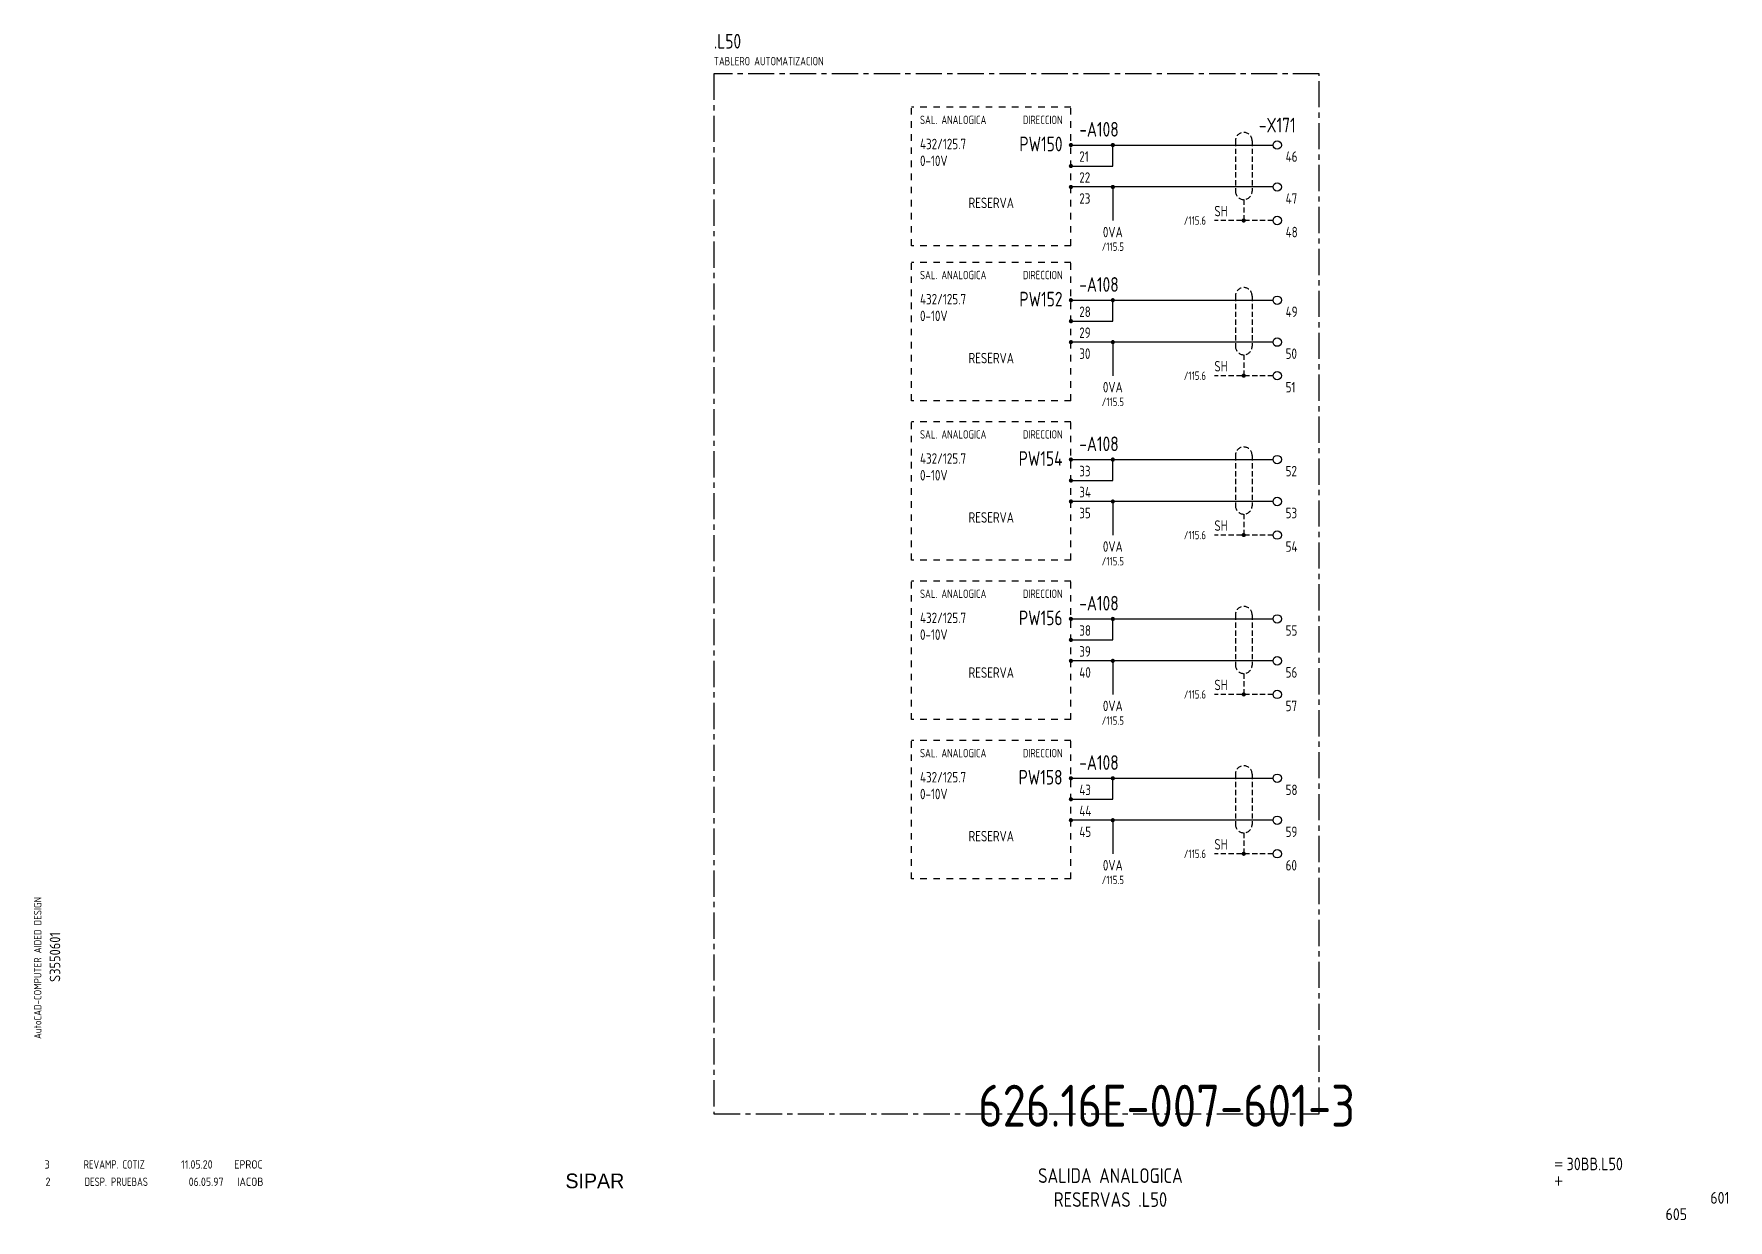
# Model space of a CAD drawing. Extents: x 10 to 414, y 6 to 288.
import ezdxf
from ezdxf.enums import TextEntityAlignment as Align

# ---------------------------------------------------------------- set-up
doc = ezdxf.new("R2010")
doc.units = 0
doc.header["$LTSCALE"] = 5
doc.header["$MEASUREMENT"] = 0
for name, pattern in [('CENTER', [2, 1.25, -0.25, 0.25, -0.25]), ('HIDDEN', [0.375, 0.25, -0.125]), ('HIDDEN1', [0.625, 0.3125, -0.3125])]:
    doc.linetypes.add(name, pattern=pattern)
doc.layers.get('0').update_dxf_attribs({"linetype": 'CONTINUOUS'})
doc.layers.add('3', color=3, linetype='CONTINUOUS')
doc.layers.add('CART', color=7, linetype='CONTINUOUS')
doc.styles.add('DIN', font='DIN.shx', dxfattribs={"width": 0.85})
doc.styles.add('N', font='ROMANS', dxfattribs={"width": 0.85, "height": 3})
doc.styles.add('X', font='UNIV.SHX', dxfattribs={"height": 3.5})

# ---------------------------------------------------------------- blocks, each defined once
blk = doc.blocks.new('B5-3')
at = {"linetype": 'Continuous', "const_width": 0.5}
blk.add_lwpolyline([(-0.25, 0, 1), (0.25, 0, 1)], format="xyb", close=True, dxfattribs=at)
blk = doc.blocks.new('REV2')
at = {"color": 3, "style": 'DIN'}
for s, width, p in [('2', 0.9, (12.45, 13.79)), ('DESP. PRUEBAS', 0.8, (21.76, 13.79)), ('06.05.97', 0.9, (46.59, 13.79)), ('IACOB', 0.9, (58.16, 13.79))]:
    blk.add_text(s, height=2, dxfattribs=dict(at, width=width)).set_placement(p)

msp = doc.modelspace()

# ---------------------------------------------------------------- linework, layer by layer
at = {"color": 3, "linetype": 'CENTER'}
for p, q in [((171.91, 279), (171.91, 31)), ((316.3, 279), (171.91, 279)), ((316.3, 31), (316.3, 279)), ((171.91, 31), (316.3, 31))]:
    msp.add_line(p, q, dxfattribs=at)
at = {"linetype": 'HIDDEN1'}
for p, q in [((219.07, 238), (219.07, 271)), ((257.07, 271), (219.07, 271)), ((257.07, 238), (257.07, 271)), ((257.07, 238), (219.07, 238)), ((257.07, 234), (219.07, 234)), ((219.07, 201), (219.07, 234)), ((257.07, 201), (257.07, 234)), ((257.07, 201), (219.07, 201)), ((257.07, 196), (219.07, 196)), ((219.07, 163), (219.07, 196)), ((257.07, 163), (257.07, 196)), ((257.07, 163), (219.07, 163)), ((219.07, 125), (219.07, 158)), ((257.07, 158), (219.07, 158)), ((257.07, 125), (257.07, 158)), ((257.07, 125), (219.07, 125)), ((257.07, 120), (219.07, 120)), ((219.07, 87), (219.07, 120)), ((257.07, 87), (257.07, 120)), ((257.07, 87), (219.07, 87))]:
    msp.add_line(p, q, dxfattribs=at)
at = {"linetype": 'HIDDEN'}
for p, q in [((296.3, 263), (296.3, 251)), ((300.3, 263), (300.3, 251)), ((298.3, 249), (298.3, 244)), ((305.3, 244), (291.3, 244)), ((296.3, 226), (296.3, 214)), ((300.3, 226), (300.3, 214)), ((298.3, 212), (298.3, 207)), ((305.3, 207), (291.3, 207)), ((296.3, 188), (296.3, 176)), ((300.3, 188), (300.3, 176)), ((298.3, 174), (298.3, 169)), ((305.3, 169), (291.3, 169)), ((296.3, 150), (296.3, 138)), ((300.3, 150), (300.3, 138)), ((298.3, 136), (298.3, 131)), ((305.3, 131), (291.3, 131)), ((296.3, 112), (296.3, 100)), ((300.3, 112), (300.3, 100)), ((298.3, 98), (298.3, 93)), ((305.3, 93), (291.3, 93))]:
    msp.add_line(p, q, dxfattribs=at)
for p, q in [((257.07, 262), (305.3, 262)), ((267.07, 257), (267.07, 262)), ((257.07, 257), (267.07, 257)), ((305.3, 252), (257.07, 252)), ((267.07, 252), (267.07, 244)), ((257.07, 225), (305.3, 225)), ((267.07, 220), (267.07, 225)), ((257.07, 220), (267.07, 220)), ((305.3, 215), (257.07, 215)), ((267.07, 215), (267.07, 207)), ((257.07, 187), (305.3, 187)), ((267.07, 182), (267.07, 187)), ((257.07, 182), (267.07, 182)), ((305.3, 177), (257.07, 177)), ((267.07, 177), (267.07, 169)), ((257.07, 149), (305.3, 149)), ((267.07, 144), (267.07, 149)), ((257.07, 144), (267.07, 144)), ((305.3, 139), (257.07, 139)), ((267.07, 139), (267.07, 131)), ((257.07, 111), (305.3, 111)), ((267.07, 106), (267.07, 111)), ((257.07, 106), (267.07, 106)), ((305.3, 101), (257.07, 101)), ((267.07, 101), (267.07, 93))]:
    msp.add_line(p, q)
at = {"const_width": 0.5}
for points in [[(266.82, 262, 1), (267.32, 262, 1)], [(266.82, 252, 1), (267.32, 252, 1)], [(266.82, 225, 1), (267.32, 225, 1)], [(266.82, 215, 1), (267.32, 215, 1)], [(266.82, 187, 1), (267.32, 187, 1)], [(266.82, 177, 1), (267.32, 177, 1)], [(266.82, 149, 1), (267.32, 149, 1)], [(266.82, 139, 1), (267.32, 139, 1)], [(266.82, 111, 1), (267.32, 111, 1)], [(266.82, 101, 1), (267.32, 101, 1)]]:
    msp.add_lwpolyline(points, format="xyb", close=True, dxfattribs=at)
at = {"linetype": 'Continuous', "const_width": 0.5}
for points in [[(298.05, 244, 1), (298.55, 244, 1)], [(298.05, 207, 1), (298.55, 207, 1)], [(298.05, 169, 1), (298.55, 169, 1)], [(298.05, 131, 1), (298.55, 131, 1)], [(298.05, 93, 1), (298.55, 93, 1)]]:
    msp.add_lwpolyline(points, format="xyb", close=True, dxfattribs=at)
for centre in [(306.3, 262), (306.3, 252), (306.3, 244), (306.3, 225), (306.3, 215), (306.3, 207), (306.3, 187), (306.3, 177), (306.3, 169), (306.3, 149), (306.3, 139), (306.3, 131), (306.3, 111), (306.3, 101), (306.3, 93)]:
    msp.add_circle(centre, 1)
at = {"linetype": 'HIDDEN'}
for centre, start, end in [((298.3, 263), 0, 180), ((298.3, 251), 180, 0), ((298.3, 226), 0, 180), ((298.3, 214), 180, 0), ((298.3, 188), 0, 180), ((298.3, 176), 180, 0), ((298.3, 150), 0, 180), ((298.3, 138), 180, 0), ((298.3, 112), 0, 180), ((298.3, 100), 180, 0)]:
    msp.add_arc(centre, 2, start, end, dxfattribs=at)

# ---------------------------------------------------------------- block references
for p in [(257.07, 262), (257.07, 257), (257.07, 252), (257.07, 225), (257.07, 220), (257.07, 215), (257.07, 187), (257.07, 182), (257.07, 177), (257.07, 149), (257.07, 144), (257.07, 139), (257.07, 111), (257.07, 106), (257.07, 101)]:
    msp.add_blockref('B5-3', p)
at = {"linetype": 'Continuous'}
msp.add_blockref('REV2', (0, 0), dxfattribs=at)

# ---------------------------------------------------------------- texts
at = {"color": 3, "style": 'DIN'}
for s, height, width, p in [('.L50', 3.5, 0.8, (171.91, 285)), ('-A108', 3.5, 0.8, (259.07, 264)), ('-A108', 3.5, 0.8, (259.07, 227)), ('-A108', 3.5, 0.8, (259.07, 189)), ('-A108', 3.5, 0.8, (259.07, 151)), ('-A108', 3.5, 0.8, (259.07, 113)), ('3', 2, 0.9, (12.22, 17.92)), ('REVAMP. COTIZ', 2, 0.8, (21.53, 17.92)), ('11.05.20', 2, 0.9, (44.8, 17.92)), ('EPROC', 2, 0.9, (57.48, 17.92))]:
    msp.add_text(s, height=height, dxfattribs=dict(at, width=width)).set_placement(p)
at = {"style": 'DIN', "width": 0.8}
for s, height, p in [('TABLERO AUTOMATIZACION', 2, (171.91, 281)), ('432/125.7', 2.5, (221.07, 261)), ('0-10V', 2.5, (221.07, 257)), ('21', 2.5, (259.07, 258)), ('46', 2.5, (308.3, 258)), ('22', 2.5, (259.07, 253)), ('23', 2.5, (259.07, 248)), ('SH', 2.5, (291.3, 245)), ('47', 2.5, (308.3, 248)), ('48', 2.5, (308.3, 240)), ('432/125.7', 2.5, (221.07, 224)), ('0-10V', 2.5, (221.07, 220)), ('28', 2.5, (259.07, 221)), ('49', 2.5, (308.3, 221)), ('29', 2.5, (259.07, 216)), ('30', 2.5, (259.07, 211)), ('SH', 2.5, (291.3, 208)), ('50', 2.5, (308.3, 211)), ('51', 2.5, (308.3, 203)), ('432/125.7', 2.5, (221.07, 186)), ('0-10V', 2.5, (221.07, 182)), ('33', 2.5, (259.07, 183)), ('52', 2.5, (308.3, 183)), ('34', 2.5, (259.07, 178)), ('35', 2.5, (259.07, 173)), ('53', 2.5, (308.3, 173)), ('SH', 2.5, (291.3, 170)), ('54', 2.5, (308.3, 165)), ('432/125.7', 2.5, (221.07, 148)), ('0-10V', 2.5, (221.07, 144)), ('38', 2.5, (259.07, 145)), ('55', 2.5, (308.3, 145)), ('39', 2.5, (259.07, 140)), ('40', 2.5, (259.07, 135)), ('56', 2.5, (308.3, 135)), ('SH', 2.5, (291.3, 132)), ('57', 2.5, (308.3, 127)), ('432/125.7', 2.5, (221.07, 110)), ('43', 2.5, (259.07, 107)), ('58', 2.5, (308.3, 107)), ('0-10V', 2.5, (221.07, 106)), ('44', 2.5, (259.07, 102)), ('45', 2.5, (259.07, 97)), ('59', 2.5, (308.3, 97)), ('SH', 2.5, (291.3, 94)), ('60', 2.5, (308.3, 89))]:
    msp.add_text(s, height=height, dxfattribs=at).set_placement(p)
at = {"color": 1, "style": 'DIN', "width": 0.8}
for p in [(221.07, 267), (221.07, 230), (221.07, 192), (221.07, 154), (221.07, 116)]:
    msp.add_text('SAL. ANALOGICA', height=2, dxfattribs=at).set_placement(p)
for p in [(255.07, 267), (255.07, 230), (255.07, 192), (255.07, 154), (255.07, 116)]:
    msp.add_text('DIRECCION', height=2, dxfattribs=at).set_placement(p, align=Align.RIGHT)
at = {"color": 3, "style": 'DIN', "width": 0.8}
msp.add_text('-X171', height=3.5, dxfattribs=at).set_placement((306.3, 265), align=Align.CENTER)
for s, p in [('PW150', (255.07, 260.5)), ('PW152', (255.07, 223.5)), ('PW154', (255.07, 185.5)), ('PW156', (255.07, 147.5)), ('PW158', (255.07, 109.5))]:
    msp.add_text(s, height=3.5, dxfattribs=at).set_placement(p, align=Align.RIGHT)
at = {"style": 'DIN', "width": 0.8}
for s, height, p in [('RESERVA', 2.5, (238.07, 246.95)), ('/115.5', 2, (267.07, 236.76)), ('0VA', 2.5, (267.07, 240)), ('RESERVA', 2.5, (238.07, 209.95)), ('0VA', 2.5, (267.07, 203)), ('/115.5', 2, (267.07, 199.76)), ('RESERVA', 2.5, (238.07, 171.95)), ('0VA', 2.5, (267.07, 165)), ('/115.5', 2, (267.07, 161.76)), ('RESERVA', 2.5, (238.07, 134.95)), ('0VA', 2.5, (267.07, 127)), ('/115.5', 2, (267.07, 123.76)), ('RESERVA', 2.5, (238.07, 95.95)), ('0VA', 2.5, (267.07, 89)), ('/115.5', 2, (267.07, 85.76))]:
    msp.add_text(s, height=height, dxfattribs=at).set_placement(p, align=Align.CENTER)
for p in [(289.3, 243), (289.3, 206), (289.3, 168), (289.3, 130), (289.3, 92)]:
    msp.add_text('/115.6', height=2, dxfattribs=at).set_placement(p, align=Align.RIGHT)
at = {"color": 2, "insert": (234.91, 37.92), "char_height": 10, "width": 123.182, "attachment_point": 1, "style": 'DIN'}
msp.add_mtext('626.16E-007-601-3', dxfattribs=at)
at = {"layer": '3', "color": 2, "style": 'DIN', "width": 0.85}
for s, p in [('SALIDA ANALOGICA', (266.5, 14.51)), ('RESERVAS .L50', (266.5, 8.8))]:
    msp.add_text(s, height=3.5, dxfattribs=at).set_placement(p, align=Align.CENTER)
at = {"layer": 'CART', "color": 1, "style": 'DIN', "width": 0.9}
msp.add_text('AutoCAD-COMPUTER AIDED DESIGN', height=1.8, rotation=90, dxfattribs=at).set_placement((11.47, 48.84))
at = {"layer": 'CART', "color": 3, "style": 'N', "width": 0.85}
for s, p in [('=', (372.24, 17.91)), ('+', (372.24, 13.87))]:
    msp.add_text(s, height=2.5, dxfattribs=at).set_placement(p)
at = {"layer": 'CART', "color": 3, "style": 'DIN', "width": 0.9, "flags": 1}
msp.add_attdef('S3550601', text='', height=2.5, rotation=90, dxfattribs=at).set_placement((15.95, 68.38), align=Align.CENTER)
at = {"layer": 'CART', "color": 3, "style": 'DIN', "width": 0.85}
msp.add_attdef('30BB.L50', text='', height=3, dxfattribs=at).set_placement((375.33, 16.63), align=Align.BOTTOM_LEFT)
at = {"layer": 'CART', "color": 6, "style": 'X', "flags": 1}
msp.add_attdef('SIPAR', text='', height=3.5, dxfattribs=at).set_placement((143.5, 15), align=Align.MIDDLE)
at = {"layer": 'CART', "color": 2, "style": 'DIN', "width": 0.9, "flags": 1}
msp.add_attdef('601', text='', height=2.8, dxfattribs=at).set_placement((414.2, 9.56), align=Align.RIGHT)
at = {"layer": 'CART', "color": 7, "style": 'DIN', "width": 0.9, "flags": 1}
msp.add_attdef('605', (398.93, 5.65), '', height=2.8, dxfattribs=at)

doc.saveas('drawing.dxf')
